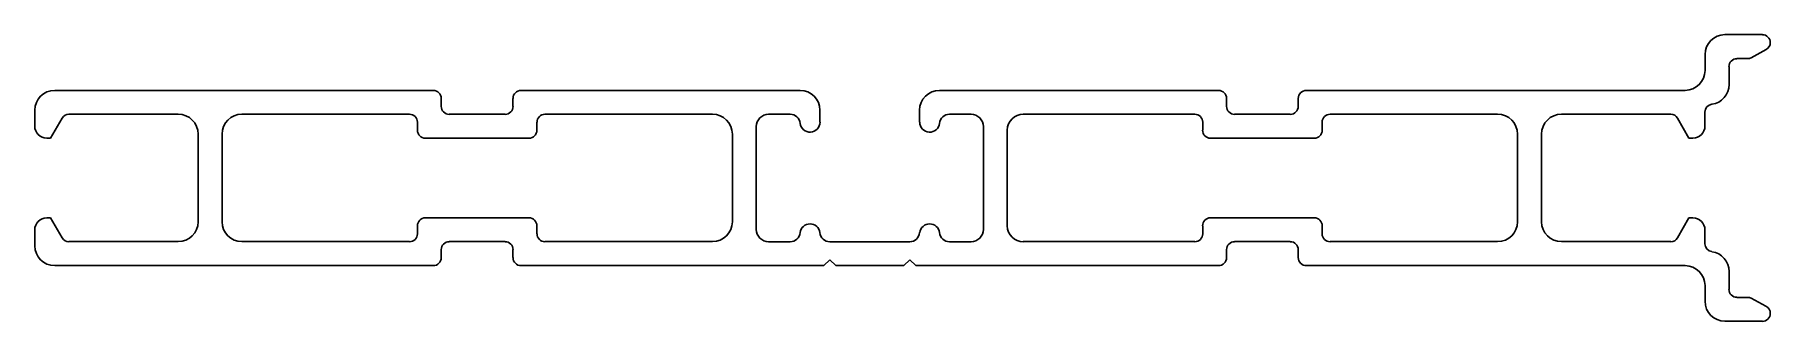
# Model space of a CAD drawing. Extents: x 6 to 117, y 2 to 20.
import ezdxf

# ---------------------------------------------------------------- set-up
doc = ezdxf.new("R2010")
doc.units = 0
doc.layers.get('0').update_dxf_attribs({"linetype": 'CONTINUOUS'})

msp = doc.modelspace()

# ---------------------------------------------------------------- linework, layer by layer
for p, q in [((116.49, 19.85), (114.11, 19.85)), ((115.77, 18.38), (116.74, 18.9)), ((112.84, 18.58), (112.84, 17.57)), ((114.37, 16.67), (114.37, 17.81)), ((114.87, 18.32), (115.54, 18.32)), ((31.8, 16.3), (7.68, 16.3)), ((32.31, 15.28), (32.31, 15.79)), ((36.88, 15.79), (36.88, 15.28)), ((55.17, 16.3), (37.39, 16.3)), ((81.84, 16.3), (64.06, 16.3)), ((82.35, 15.28), (82.35, 15.79)), ((86.92, 15.79), (86.92, 15.28)), ((111.57, 16.3), (87.43, 16.3)), ((6.41, 15.03), (6.41, 14.02)), ((7.42, 13.26), (8.15, 14.52)), ((8.59, 14.78), (15.55, 14.78)), ((19.61, 14.78), (30.28, 14.78)), ((36.38, 14.78), (32.82, 14.78)), ((38.92, 14.78), (49.59, 14.78)), ((53.17, 14.78), (54.54, 14.78)), ((56.44, 14.27), (56.44, 15.03)), ((62.79, 15.03), (62.79, 14.27)), ((64.69, 14.78), (66.07, 14.78)), ((69.4, 14.78), (80.32, 14.78)), ((86.41, 14.78), (82.86, 14.78)), ((88.95, 14.78), (99.62, 14.78)), ((103.69, 14.78), (110.65, 14.78)), ((111.09, 14.52), (111.81, 13.26)), ((112.83, 14.02), (112.83, 14.91)), ((16.82, 13.51), (16.82, 7.93)), ((18.34, 7.93), (18.34, 13.51)), ((30.79, 14.27), (30.79, 13.76)), ((38.41, 13.76), (38.41, 14.27)), ((50.86, 13.51), (50.86, 7.93)), ((52.38, 7.44), (52.38, 13.99)), ((66.86, 13.99), (66.86, 7.44)), ((68.38, 7.67), (68.38, 13.76)), ((80.83, 14.27), (80.83, 13.76)), ((88.45, 13.76), (88.45, 14.27)), ((100.89, 13.51), (100.89, 7.93)), ((102.42, 7.93), (102.42, 13.51)), ((7.17, 13.26), (7.42, 13.26)), ((31.3, 13.25), (37.9, 13.25)), ((81.33, 13.25), (87.94, 13.25)), ((111.81, 13.26), (112.07, 13.26)), ((7.42, 8.17), (7.17, 8.17)), ((8.15, 6.91), (7.42, 8.17)), ((37.9, 8.18), (31.3, 8.18)), ((87.94, 8.18), (81.33, 8.18)), ((111.81, 8.17), (111.09, 6.91)), ((112.07, 8.17), (111.81, 8.17)), ((6.41, 7.41), (6.41, 6.4)), ((15.55, 6.66), (8.59, 6.66)), ((30.28, 6.66), (19.61, 6.66)), ((30.79, 7.67), (30.79, 7.16)), ((32.82, 6.66), (36.38, 6.66)), ((38.41, 7.16), (38.41, 7.67)), ((49.59, 6.66), (38.92, 6.66)), ((54.54, 6.65), (53.17, 6.65)), ((62.16, 6.65), (57.07, 6.65)), ((66.07, 6.65), (64.69, 6.65)), ((80.32, 6.66), (69.4, 6.66)), ((80.83, 7.67), (80.83, 7.16)), ((82.86, 6.66), (86.41, 6.66)), ((88.45, 7.16), (88.45, 7.67)), ((99.62, 6.66), (88.95, 6.66)), ((110.65, 6.66), (103.69, 6.66)), ((112.83, 6.53), (112.83, 7.41)), ((32.31, 5.64), (32.31, 6.15)), ((36.88, 6.15), (36.88, 5.64)), ((82.35, 5.64), (82.35, 6.15)), ((86.92, 6.15), (86.92, 5.64)), ((7.68, 5.13), (31.8, 5.13)), ((37.39, 5.13), (56.44, 5.13)), ((56.44, 5.13), (56.69, 5.13)), ((56.69, 5.13), (57.07, 5.51)), ((57.07, 5.51), (57.45, 5.13)), ((57.45, 5.13), (61.78, 5.13)), ((61.78, 5.13), (62.16, 5.51)), ((62.16, 5.51), (62.54, 5.13)), ((62.54, 5.13), (62.81, 5.13)), ((62.81, 5.13), (81.84, 5.13)), ((87.43, 5.13), (111.57, 5.13)), ((114.37, 3.62), (114.37, 4.76)), ((112.84, 3.86), (112.84, 2.86)), ((115.54, 3.11), (114.87, 3.11)), ((116.72, 2.55), (115.77, 3.05)), ((114.11, 1.59), (116.49, 1.59))]:
    msp.add_line(p, q)
for centre, radius, start, end in [((114.11, 18.58), 1.27, 90, 180), ((116.49, 19.34), 0.508, 360, 90), ((116.49, 19.34), 0.508, 299.6161, 0), ((114.87, 17.81), 0.508, 90, 180), ((115.54, 18.83), 0.508, 270, 298.0725), ((111.57, 17.57), 1.27, 270, 0), ((113.1, 16.67), 1.27, 277.8129, 360), ((7.68, 15.03), 1.27, 90, 180), ((31.8, 15.79), 0.508, 360, 90), ((37.39, 15.79), 0.508, 90, 180), ((55.17, 15.03), 1.27, 360, 90), ((64.06, 15.03), 1.27, 90, 180), ((81.84, 15.79), 0.508, 360, 90), ((87.43, 15.79), 0.508, 90, 180), ((8.59, 14.27), 0.508, 90, 150), ((15.55, 13.51), 1.27, 360, 90), ((19.61, 13.51), 1.27, 90, 180), ((30.28, 14.27), 0.508, 0, 90), ((32.82, 15.28), 0.508, 180, 270), ((36.38, 15.28), 0.508, 270, 0), ((38.92, 14.27), 0.508, 90, 180), ((49.59, 13.51), 1.27, 360, 90), ((53.17, 13.99), 0.787, 90, 180), ((54.54, 14.14), 0.635, 4.8652, 90), ((64.69, 14.14), 0.635, 90, 175.1348), ((66.07, 13.99), 0.787, 0, 90), ((69.4, 13.76), 1.02, 90, 180), ((80.32, 14.27), 0.508, 360, 90), ((82.86, 15.28), 0.508, 180, 270), ((86.41, 15.28), 0.508, 270, 0), ((88.95, 14.27), 0.508, 90, 180), ((99.62, 13.51), 1.27, 360, 90), ((103.69, 13.51), 1.27, 90, 180), ((110.65, 14.27), 0.508, 30, 90), ((113.34, 14.91), 0.508, 97.8129, 180), ((7.17, 14.02), 0.762, 180, 270), ((31.3, 13.76), 0.508, 180, 270), ((37.9, 13.76), 0.508, 270, 360), ((55.81, 14.27), 0.635, 186.6145, 360), ((63.43, 14.27), 0.635, 180, 353.3855), ((81.33, 13.76), 0.508, 180, 270), ((87.94, 13.76), 0.508, 270, 0), ((112.07, 14.02), 0.762, 270, 360), ((7.17, 7.41), 0.762, 90, 180), ((15.55, 7.93), 1.27, 270, 0), ((19.61, 7.93), 1.27, 180, 270), ((31.3, 7.67), 0.508, 90, 180), ((37.9, 7.67), 0.508, 0, 90), ((49.59, 7.93), 1.27, 270, 0), ((55.81, 7.16), 0.635, 6.6145, 173.3855), ((63.43, 7.16), 0.635, 6.6145, 173.3855), ((81.33, 7.67), 0.508, 90, 180), ((87.94, 7.67), 0.508, 360, 90), ((99.62, 7.93), 1.27, 270, 0), ((103.69, 7.93), 1.27, 180, 270), ((112.07, 7.41), 0.762, 0, 90), ((8.59, 7.16), 0.508, 210, 270), ((30.28, 7.16), 0.508, 270, 360), ((32.82, 6.15), 0.508, 90, 180), ((36.38, 6.15), 0.508, 360, 90), ((38.92, 7.16), 0.508, 180, 270), ((53.17, 7.44), 0.787, 180, 270), ((54.54, 7.29), 0.635, 270, 355.1348), ((57.07, 7.29), 0.635, 184.8652, 270), ((62.16, 7.29), 0.635, 270, 355.1348), ((64.69, 7.29), 0.635, 184.8652, 270), ((66.07, 7.44), 0.787, 270, 360), ((69.4, 7.67), 1.02, 180, 270), ((80.32, 7.16), 0.508, 270, 360), ((82.86, 6.15), 0.508, 90, 180), ((86.41, 6.15), 0.508, 360, 90), ((88.95, 7.16), 0.508, 180, 270), ((110.65, 7.16), 0.508, 270, 330), ((7.68, 6.4), 1.27, 180, 270), ((31.8, 5.64), 0.508, 270, 0), ((37.39, 5.64), 0.508, 180, 270), ((81.84, 5.64), 0.508, 270, 0), ((87.43, 5.64), 0.508, 180, 270), ((113.34, 6.53), 0.508, 180, 262.1871), ((113.1, 4.76), 1.27, 360, 82.1871), ((111.57, 3.86), 1.27, 360, 90), ((114.87, 3.62), 0.508, 180, 270), ((114.11, 2.86), 1.27, 180, 270), ((115.54, 2.6), 0.508, 61.9275, 90), ((116.49, 2.09), 0.508, 360, 63.4711), ((116.49, 2.09), 0.508, 270, 0)]:
    msp.add_arc(centre, radius, start, end)

doc.saveas('drawing.dxf')
